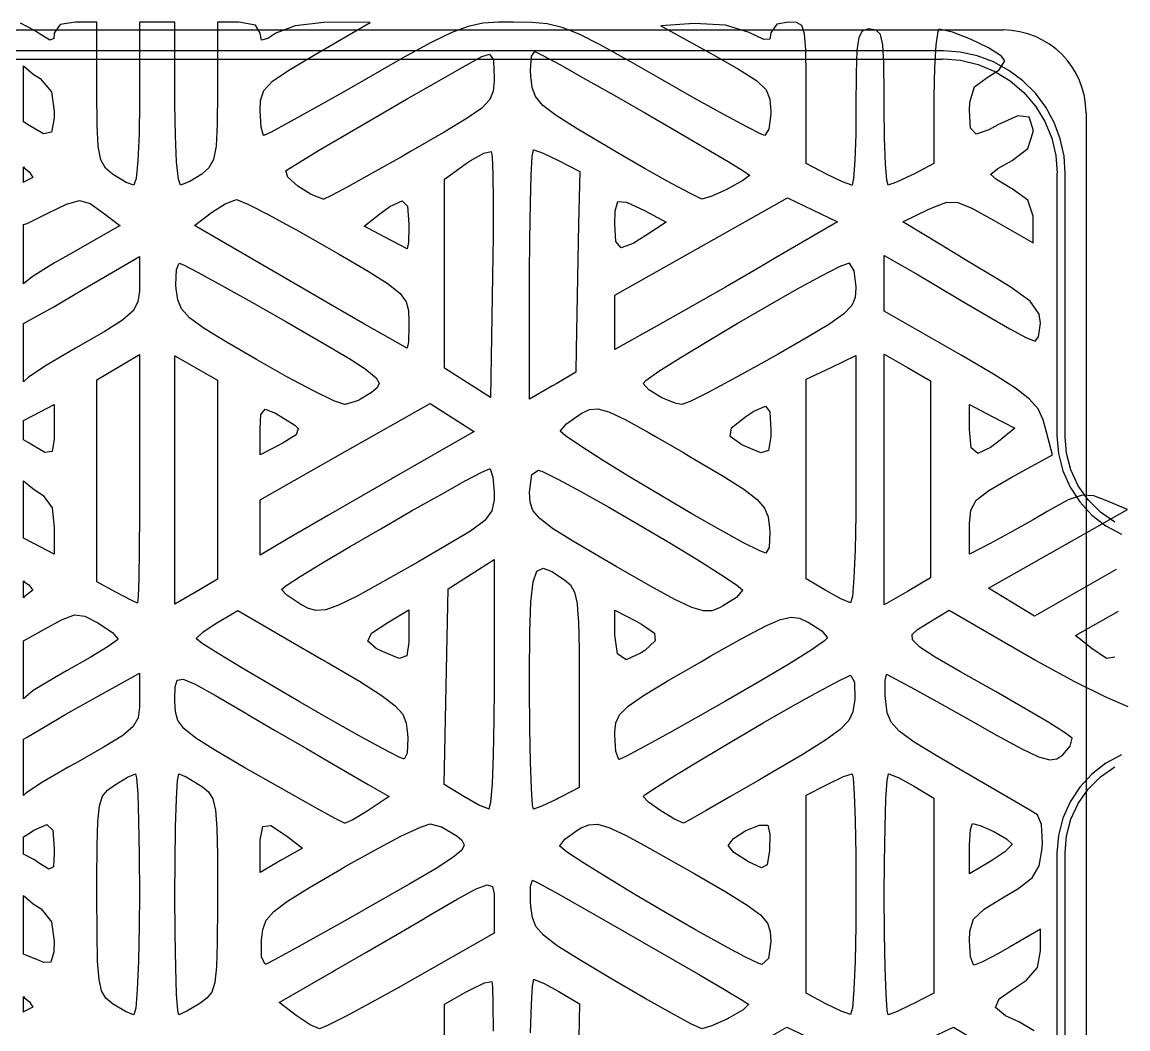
# Model space of a CAD drawing. Header units: millimetres. Extents: x 48 to 497, y 27 to 150.
# Drawn here: x 469.99 to 483.32, y 124.43 to 136.58 of the extents above; entities that cross this region are included whole.
import ezdxf

# ---------------------------------------------------------------- set-up
doc = ezdxf.new("R2010")
doc.units = ezdxf.units.MM
doc.layers.add('BLACK', color=20, linetype='Continuous')

msp = doc.modelspace()

# ---------------------------------------------------------------- linework, layer by layer
for p, q in [((358.425, 136.48), (481.812, 136.48)), ((482.812, 135.48), (482.812, 41.63))]:
    msp.add_line(p, q)
msp.add_arc((481.812, 135.48), 1, 0, 90)
at = {"layer": 'BLACK', "linetype": 'Continuous'}
for p, q in [((470.136, 136.475), (469.965, 136.563)), ((470.444, 136.546), (470.374, 136.442)), ((470.631, 136.575), (470.444, 136.546)), ((470.887, 136.575), (470.631, 136.575)), ((470.887, 135.725), (470.887, 136.575)), ((471.828, 136.575), (471.401, 136.575)), ((471.401, 136.575), (471.401, 135.592)), ((471.828, 135.592), (471.828, 136.575)), ((472.598, 136.575), (472.341, 136.575)), ((472.341, 136.575), (472.341, 135.725)), ((472.798, 136.539), (472.598, 136.575)), ((472.854, 136.442), (472.798, 136.539)), ((473.277, 136.532), (473.044, 136.442)), ((473.623, 136.572), (473.277, 136.532)), ((473.517, 136.186), (474.18, 136.572)), ((473.707, 136.574), (473.623, 136.572)), ((474.18, 136.572), (473.707, 136.574)), ((475.362, 136.524), (475.166, 136.451)), ((475.54, 136.561), (475.362, 136.524)), ((475.73, 136.574), (475.54, 136.561)), ((475.91, 136.575), (475.73, 136.574)), ((476.132, 136.572), (475.91, 136.575)), ((476.317, 136.555), (476.132, 136.572)), ((476.496, 136.512), (476.317, 136.555)), ((476.701, 136.43), (476.496, 136.512)), ((478.088, 136.558), (477.686, 136.532)), ((477.686, 136.532), (478.349, 136.163)), ((478.465, 136.538), (478.088, 136.558)), ((478.751, 136.449), (478.465, 136.538)), ((479.086, 136.55), (479.012, 136.445)), ((479.226, 136.575), (479.086, 136.55)), ((479.323, 136.57), (479.226, 136.575)), ((479.385, 136.533), (479.323, 136.57)), ((479.42, 136.434), (479.385, 136.533)), ((470.184, 136.442), (470.136, 136.475)), ((470.321, 136.357), (470.184, 136.442)), ((470.369, 136.377), (470.321, 136.357)), ((470.374, 136.442), (470.369, 136.377)), ((472.87, 136.357), (472.854, 136.442)), ((472.947, 136.377), (472.87, 136.357)), ((473.044, 136.442), (472.947, 136.377)), ((475.166, 136.451), (474.917, 136.33)), ((476.964, 136.296), (476.701, 136.43)), ((478.927, 136.367), (478.751, 136.449)), ((478.999, 136.371), (478.927, 136.367)), ((479.012, 136.445), (478.999, 136.371)), ((479.435, 136.241), (479.42, 136.434)), ((480.072, 136.389), (480.05, 136.231)), ((480.113, 136.465), (480.072, 136.389)), ((480.177, 136.488), (480.113, 136.465)), ((480.209, 136.49), (480.177, 136.488)), ((480.284, 136.479), (480.209, 136.49)), ((480.333, 136.427), (480.284, 136.479)), ((480.362, 136.303), (480.333, 136.427)), ((481.025, 136.462), (481.001, 136.301)), ((481.04, 136.49), (481.025, 136.462)), ((481.202, 136.455), (481.04, 136.49)), ((481.42, 136.371), (481.202, 136.455)), ((474.917, 136.33), (474.585, 136.147)), ((477.318, 136.099), (476.964, 136.296)), ((479.439, 135.923), (479.435, 136.241)), ((480.376, 136.08), (480.362, 136.303)), ((481.001, 136.301), (480.985, 136.028)), ((481.636, 136.264), (481.42, 136.371)), ((481.792, 136.163), (481.636, 136.264)), ((481.079, 136.228), (357.1, 136.23)), ((481.079, 136.228), (357.1, 136.23)), ((357.1, 136.13), (481.083, 136.128)), ((357.1, 136.13), (481.083, 136.128)), ((473.201, 135.997), (473.517, 136.186)), ((474.585, 136.147), (474.137, 135.891)), ((475.293, 136.029), (475.527, 136.159)), ((475.527, 136.159), (475.622, 136.19)), ((475.622, 136.19), (475.667, 136.121)), ((475.667, 136.121), (475.673, 135.993)), ((476.116, 135.993), (476.127, 136.166)), ((476.127, 136.166), (476.168, 136.221)), ((476.168, 136.221), (476.262, 136.174)), ((476.262, 136.174), (476.475, 136.058)), ((478.349, 136.163), (478.624, 136.007)), ((480.05, 136.231), (480.04, 135.961)), ((481.085, 136.23), (481.079, 136.228)), ((481.085, 136.23), (481.079, 136.228)), ((481.083, 136.128), (481.092, 136.131)), ((481.083, 136.128), (481.092, 136.131)), ((481.083, 136.128), (481.083, 136.128)), ((481.083, 136.128), (481.083, 136.128)), ((481.092, 136.227), (481.085, 136.23)), ((481.092, 136.227), (481.085, 136.23)), ((481.294, 136.213), (481.092, 136.227)), ((481.294, 136.213), (481.092, 136.227)), ((481.092, 136.131), (481.3, 136.115)), ((481.092, 136.131), (481.3, 136.115)), ((481.5, 136.168), (481.294, 136.213)), ((481.5, 136.168), (481.294, 136.213)), ((481.3, 136.115), (481.511, 136.064)), ((481.3, 136.115), (481.511, 136.064)), ((481.698, 136.094), (481.5, 136.168)), ((481.698, 136.094), (481.5, 136.168)), ((481.765, 135.999), (481.834, 136.107)), ((481.834, 136.107), (481.792, 136.163)), ((470.001, 135.371), (470.001, 136.047)), ((470.001, 136.047), (470.118, 135.947)), ((473.005, 135.862), (473.201, 135.997)), ((474.98, 135.852), (475.293, 136.029)), ((475.673, 135.993), (475.677, 135.915)), ((476.12, 135.923), (476.116, 135.993)), ((476.475, 136.058), (476.771, 135.891)), ((477.681, 135.891), (477.318, 136.099)), ((478.624, 136.007), (478.838, 135.87)), ((480.38, 135.726), (480.376, 136.08)), ((480.985, 136.028), (480.979, 135.679)), ((481.511, 136.064), (481.711, 135.981)), ((481.511, 136.064), (481.711, 135.981)), ((481.62, 135.906), (481.765, 135.999)), ((481.883, 135.993), (481.698, 136.094)), ((481.883, 135.993), (481.698, 136.094)), ((481.711, 135.981), (481.896, 135.868)), ((481.711, 135.981), (481.896, 135.868)), ((482.052, 135.867), (481.883, 135.993)), ((482.052, 135.867), (481.883, 135.993)), ((470.118, 135.947), (470.202, 135.893)), ((470.202, 135.893), (470.339, 135.735)), ((472.902, 135.75), (473.005, 135.862)), ((474.137, 135.891), (473.873, 135.74)), ((474.619, 135.645), (474.98, 135.852)), ((475.676, 135.861), (475.666, 135.742)), ((475.677, 135.915), (475.676, 135.861)), ((476.136, 135.787), (476.12, 135.923)), ((476.771, 135.891), (477.123, 135.692)), ((478.088, 135.659), (477.681, 135.891)), ((478.838, 135.87), (478.954, 135.76)), ((479.44, 135.722), (479.439, 135.923)), ((480.04, 135.961), (480.038, 135.549)), ((481.467, 135.795), (481.62, 135.906)), ((481.896, 135.868), (482.061, 135.727)), ((481.896, 135.868), (482.061, 135.727)), ((482.201, 135.717), (482.052, 135.867)), ((482.201, 135.717), (482.052, 135.867)), ((470.339, 135.735), (470.374, 135.501)), ((470.89, 135.332), (470.887, 135.725)), ((472.341, 135.725), (472.338, 135.343)), ((472.861, 135.631), (472.902, 135.75)), ((473.873, 135.74), (473.499, 135.528)), ((475.666, 135.742), (475.624, 135.642)), ((476.176, 135.676), (476.136, 135.787)), ((478.954, 135.76), (479.002, 135.646)), ((479.44, 134.869), (479.44, 135.722)), ((480.38, 135.549), (480.38, 135.726)), ((481.41, 135.611), (481.467, 135.795)), ((482.061, 135.727), (482.202, 135.562)), ((482.061, 135.727), (482.202, 135.562)), ((482.327, 135.548), (482.201, 135.717)), ((482.327, 135.548), (482.201, 135.717)), ((471.401, 135.592), (471.396, 135.226)), ((471.834, 135.204), (471.828, 135.592)), ((472.854, 135.503), (472.861, 135.631)), ((474.242, 135.426), (474.619, 135.645)), ((475.624, 135.642), (475.527, 135.539)), ((476.264, 135.571), (476.176, 135.676)), ((477.123, 135.692), (477.5, 135.475)), ((478.444, 135.461), (478.088, 135.659)), ((479.002, 135.646), (479.012, 135.5)), ((480.979, 135.679), (480.979, 134.869)), ((481.407, 135.508), (481.41, 135.611)), ((470.374, 135.501), (470.373, 135.416)), ((472.866, 135.306), (472.854, 135.503)), ((473.499, 135.528), (473.195, 135.359)), ((475.527, 135.539), (475.351, 135.415)), ((476.423, 135.448), (476.264, 135.571)), ((476.677, 135.287), (476.423, 135.448)), ((477.5, 135.475), (477.874, 135.259)), ((478.723, 135.311), (478.444, 135.461)), ((479.012, 135.466), (478.988, 135.282)), ((479.012, 135.5), (479.012, 135.466)), ((480.038, 135.549), (480.035, 135.222)), ((480.384, 135.171), (480.38, 135.549)), ((481.421, 135.295), (481.407, 135.508)), ((481.99, 135.444), (481.749, 135.335)), ((482.127, 135.427), (481.99, 135.444)), ((482.202, 135.562), (482.316, 135.377)), ((482.202, 135.562), (482.316, 135.377)), ((482.428, 135.363), (482.327, 135.548)), ((482.428, 135.363), (482.327, 135.548)), ((470.046, 135.343), (470.001, 135.371)), ((470.051, 135.34), (470.046, 135.343)), ((470.243, 135.227), (470.051, 135.34)), ((470.373, 135.416), (470.34, 135.248)), ((470.904, 135.073), (470.89, 135.332)), ((472.338, 135.343), (472.325, 135.08)), ((472.895, 135.209), (472.866, 135.306)), ((473.195, 135.359), (472.987, 135.247)), ((473.878, 135.213), (474.242, 135.426)), ((475.351, 135.415), (475.073, 135.247)), ((478.897, 135.223), (478.723, 135.311)), ((481.749, 135.335), (481.642, 135.276)), ((482.176, 135.281), (482.127, 135.427)), ((482.316, 135.377), (482.399, 135.176)), ((482.316, 135.377), (482.399, 135.176)), ((482.502, 135.166), (482.428, 135.363)), ((482.502, 135.166), (482.428, 135.363)), ((470.34, 135.248), (470.243, 135.227)), ((471.396, 135.226), (471.382, 134.905)), ((471.848, 134.889), (471.834, 135.204)), ((472.901, 135.207), (472.895, 135.209)), ((472.987, 135.247), (472.901, 135.207)), ((473.56, 135.025), (473.878, 135.213)), ((475.073, 135.247), (474.669, 135.014)), ((477.052, 135.065), (476.677, 135.287)), ((477.874, 135.259), (478.216, 135.059)), ((478.941, 135.207), (478.897, 135.223)), ((478.988, 135.282), (478.941, 135.207)), ((480.035, 135.222), (480.025, 134.904)), ((481.487, 135.223), (481.421, 135.295)), ((481.642, 135.276), (481.487, 135.223)), ((482.11, 135.051), (482.176, 135.252)), ((482.176, 135.252), (482.176, 135.281)), ((482.399, 135.176), (482.449, 134.965)), ((482.399, 135.176), (482.449, 134.965)), ((470.936, 134.913), (470.904, 135.073)), ((472.325, 135.08), (472.294, 134.917)), ((477.131, 135.019), (477.052, 135.065)), ((478.216, 135.059), (478.496, 134.893)), ((480.395, 134.865), (480.384, 135.171)), ((481.92, 134.907), (482.11, 135.051)), ((482.547, 134.959), (482.502, 135.166)), ((482.547, 134.959), (482.502, 135.166)), ((470.993, 134.813), (470.936, 134.913)), ((471.382, 134.905), (471.36, 134.688)), ((472.294, 134.917), (472.239, 134.816)), ((473.318, 134.879), (473.56, 135.025)), ((474.567, 134.956), (474.208, 134.752)), ((474.669, 135.014), (474.567, 134.956)), ((475.386, 134.9), (475.553, 134.996)), ((475.553, 134.996), (475.641, 135.014)), ((475.641, 135.014), (475.651, 134.952)), ((475.651, 134.952), (475.659, 134.743)), ((476.123, 134.73), (476.136, 134.955)), ((476.136, 134.955), (476.151, 135.036)), ((476.151, 135.036), (476.155, 135.035)), ((476.155, 135.035), (476.267, 134.994)), ((476.267, 134.994), (476.453, 134.904)), ((477.499, 134.806), (477.131, 135.019)), ((481.747, 134.808), (481.92, 134.907)), ((482.449, 134.965), (482.466, 134.758)), ((482.449, 134.965), (482.466, 134.758)), ((482.562, 134.749), (482.547, 134.959)), ((482.562, 134.749), (482.547, 134.959)), ((470.001, 134.639), (470.001, 134.831)), ((470.001, 134.831), (470.011, 134.816)), ((470.011, 134.816), (470.076, 134.766)), ((471.077, 134.741), (470.993, 134.813)), ((471.87, 134.679), (471.848, 134.889)), ((472.197, 134.78), (472.151, 134.741)), ((472.239, 134.816), (472.197, 134.78)), ((473.166, 134.78), (473.182, 134.793)), ((473.189, 134.706), (473.166, 134.78)), ((473.182, 134.793), (473.318, 134.879)), ((475.078, 134.682), (475.339, 134.868)), ((475.339, 134.868), (475.386, 134.9)), ((476.453, 134.904), (476.708, 134.772)), ((476.708, 134.772), (476.695, 134.138)), ((477.816, 134.629), (477.499, 134.806)), ((478.496, 134.893), (478.686, 134.778)), ((478.686, 134.778), (478.755, 134.73)), ((479.692, 134.739), (479.44, 134.869)), ((480.025, 134.904), (480.01, 134.688)), ((480.411, 134.667), (480.395, 134.865)), ((480.979, 134.869), (480.727, 134.739)), ((481.664, 134.741), (481.747, 134.808)), ((470.011, 134.648), (470.001, 134.639)), ((470.114, 134.701), (470.011, 134.648)), ((470.076, 134.766), (470.114, 134.701)), ((471.241, 134.642), (471.077, 134.741)), ((471.334, 134.608), (471.241, 134.642)), ((471.36, 134.688), (471.334, 134.608)), ((471.895, 134.608), (471.87, 134.679)), ((472.008, 134.653), (471.895, 134.608)), ((472.151, 134.741), (472.008, 134.653)), ((473.309, 134.597), (473.189, 134.706)), ((474.208, 134.752), (473.912, 134.589)), ((475.078, 132.401), (475.078, 134.682)), ((475.659, 134.743), (475.663, 134.414)), ((476.113, 134.389), (476.123, 134.73)), ((478.674, 134.665), (478.503, 134.568)), ((478.755, 134.727), (478.674, 134.665)), ((478.755, 134.73), (478.755, 134.727)), ((479.877, 134.649), (479.692, 134.739)), ((479.988, 134.608), (479.877, 134.649)), ((480.01, 134.688), (479.991, 134.608)), ((480.427, 134.608), (480.411, 134.667)), ((480.528, 134.644), (480.427, 134.608)), ((480.71, 134.73), (480.528, 134.644)), ((480.727, 134.739), (480.71, 134.73)), ((481.663, 134.736), (481.664, 134.741)), ((481.731, 134.676), (481.663, 134.736)), ((481.896, 134.578), (481.731, 134.676)), ((482.466, 134.758), (482.462, 134.749)), ((482.466, 134.758), (482.462, 134.749)), ((482.462, 134.749), (482.462, 134.749)), ((482.462, 134.749), (482.462, 134.749)), ((482.462, 134.749), (482.462, 131.583)), ((482.462, 134.749), (482.462, 134.749)), ((482.462, 134.749), (482.462, 134.749)), ((482.462, 134.749), (482.462, 131.583)), ((482.562, 131.583), (482.562, 134.749)), ((482.562, 134.749), (482.562, 134.749)), ((482.562, 131.583), (482.562, 134.749)), ((482.562, 134.749), (482.562, 134.749)), ((473.469, 134.495), (473.309, 134.597)), ((473.912, 134.589), (473.707, 134.479)), ((478.05, 134.502), (477.816, 134.629)), ((478.489, 134.56), (478.299, 134.474)), ((478.503, 134.568), (478.489, 134.56)), ((479.991, 134.608), (479.988, 134.608)), ((481.92, 134.565), (481.896, 134.578)), ((482.109, 134.426), (481.92, 134.565)), ((470.289, 134.266), (470.522, 134.38)), ((470.522, 134.38), (470.679, 134.423)), ((470.679, 134.423), (470.805, 134.388)), ((470.805, 134.388), (470.963, 134.276)), ((472.268, 134.278), (472.434, 134.385)), ((472.434, 134.385), (472.57, 134.435)), ((472.57, 134.435), (472.582, 134.433)), ((472.582, 134.433), (472.717, 134.376)), ((472.717, 134.376), (472.962, 134.251)), ((473.615, 134.441), (473.469, 134.495)), ((473.622, 134.44), (473.615, 134.441)), ((473.707, 134.479), (473.622, 134.44)), ((474.42, 134.351), (474.567, 134.421)), ((474.567, 134.421), (474.634, 134.354)), ((475.663, 134.414), (475.663, 133.994)), ((476.106, 133.959), (476.113, 134.389)), ((477.131, 133.283), (479.212, 134.455)), ((477.134, 134.3), (477.167, 134.411)), ((477.167, 134.411), (477.272, 134.405)), ((477.272, 134.405), (477.488, 134.301)), ((478.173, 134.443), (478.05, 134.502)), ((478.182, 134.441), (478.173, 134.443)), ((478.299, 134.474), (478.182, 134.441)), ((479.212, 134.455), (479.814, 134.168)), ((480.984, 134.348), (481.134, 134.404)), ((481.134, 134.404), (481.265, 134.401)), ((481.265, 134.401), (481.435, 134.332)), ((482.174, 134.235), (482.109, 134.426)), ((470.046, 134.147), (470.289, 134.266)), ((470.963, 134.276), (471.163, 134.123)), ((472.066, 134.123), (472.268, 134.278)), ((472.962, 134.251), (473.211, 134.115)), ((474.109, 134.115), (474.315, 134.274)), ((474.315, 134.274), (474.42, 134.351)), ((474.634, 134.354), (474.65, 134.138)), ((477.131, 134.138), (477.134, 134.3)), ((477.488, 134.301), (477.752, 134.164)), ((480.602, 134.167), (480.91, 134.313)), ((480.91, 134.313), (480.984, 134.348)), ((481.435, 134.332), (481.697, 134.186)), ((470.001, 134.134), (470.046, 134.147)), ((470.001, 133.417), (470.001, 134.134)), ((471.167, 134.12), (470.514, 133.748)), ((471.163, 134.123), (471.167, 134.12)), ((473.337, 133.383), (472.066, 134.123)), ((473.211, 134.115), (473.287, 134.074)), ((474.358, 133.98), (474.109, 134.115)), ((474.65, 134.138), (474.65, 134.098)), ((476.695, 134.138), (476.666, 132.626)), ((477.144, 133.927), (477.131, 134.138)), ((477.752, 134.164), (477.505, 134.002)), ((479.814, 134.168), (479.05, 133.719)), ((481.068, 133.884), (480.602, 134.167)), ((481.697, 134.186), (482.176, 133.911)), ((482.176, 134.172), (482.174, 134.235)), ((482.176, 133.911), (482.176, 134.172)), ((473.287, 134.074), (473.66, 133.861)), ((474.534, 133.888), (474.358, 133.98)), ((474.65, 134.098), (474.643, 133.915)), ((475.663, 133.994), (475.657, 133.512)), ((477.505, 134.002), (477.351, 133.906)), ((473.66, 133.861), (473.799, 133.78)), ((474.627, 133.842), (474.534, 133.888)), ((474.629, 133.842), (474.627, 133.842)), ((474.643, 133.915), (474.629, 133.842)), ((476.104, 133.531), (476.106, 133.959)), ((477.207, 133.854), (477.144, 133.927)), ((477.351, 133.906), (477.207, 133.854)), ((481.391, 133.689), (481.068, 133.884)), ((470.514, 133.748), (470.378, 133.67)), ((470.679, 133.324), (471.401, 133.75)), ((471.401, 133.75), (471.401, 133.416)), ((473.799, 133.78), (474.157, 133.57)), ((479.05, 133.719), (478.888, 133.625)), ((480.38, 133.089), (480.38, 133.76)), ((480.38, 133.76), (480.787, 133.525)), ((470.378, 133.67), (470.109, 133.504)), ((471.841, 133.407), (471.846, 133.592)), ((471.846, 133.592), (471.879, 133.667)), ((471.879, 133.667), (471.93, 133.647)), ((471.93, 133.647), (472.109, 133.554)), ((478.888, 133.625), (478.465, 133.38)), ((479.625, 133.516), (479.842, 133.626)), ((479.842, 133.626), (479.948, 133.667)), ((479.948, 133.667), (479.956, 133.666)), ((479.956, 133.666), (480.014, 133.575)), ((480.014, 133.575), (480.038, 133.384)), ((481.72, 133.49), (481.391, 133.689)), ((470.109, 133.504), (470.001, 133.417)), ((472.109, 133.554), (472.393, 133.399)), ((474.157, 133.57), (474.397, 133.417)), ((475.657, 133.512), (475.634, 132.049)), ((476.104, 132.027), (476.104, 133.531)), ((479.326, 133.352), (479.625, 133.516)), ((480.787, 133.525), (480.976, 133.414)), ((481.898, 133.382), (481.72, 133.49)), ((470.367, 133.142), (470.679, 133.324)), ((471.4, 133.33), (471.383, 133.2)), ((471.401, 133.416), (471.4, 133.407)), ((471.4, 133.407), (471.4, 133.33)), ((471.844, 133.357), (471.841, 133.407)), ((471.863, 133.225), (471.844, 133.357)), ((472.393, 133.399), (472.754, 133.197)), ((473.753, 133.142), (473.337, 133.383)), ((474.397, 133.417), (474.543, 133.301)), ((478.465, 133.38), (478.048, 133.141)), ((478.976, 133.154), (479.326, 133.352)), ((480.038, 133.369), (480.029, 133.254)), ((480.038, 133.384), (480.038, 133.369)), ((480.976, 133.414), (481.328, 133.207)), ((482.138, 133.21), (481.898, 133.382)), ((471.383, 133.2), (471.325, 133.093)), ((471.908, 133.116), (471.863, 133.225)), ((472.754, 133.197), (473.166, 132.962)), ((474.543, 133.301), (474.618, 133.201)), ((474.618, 133.201), (474.646, 133.096)), ((477.131, 132.954), (477.131, 133.283)), ((480.029, 133.254), (479.987, 133.156)), ((481.328, 133.207), (481.663, 133.008)), ((482.246, 133.051), (482.138, 133.21)), ((470.113, 132.999), (470.367, 133.142)), ((471.325, 133.093), (471.198, 132.982)), ((472.006, 133.009), (471.908, 133.116)), ((474.115, 132.933), (473.753, 133.142)), ((474.646, 133.096), (474.65, 132.963)), ((478.048, 133.141), (477.708, 132.949)), ((478.605, 132.938), (478.976, 133.154)), ((479.89, 133.054), (479.713, 132.929)), ((479.987, 133.156), (479.89, 133.054)), ((481.306, 132.557), (480.38, 133.089)), ((482.262, 132.944), (482.246, 133.051)), ((470.001, 132.941), (470.113, 132.999)), ((470.001, 132.238), (470.001, 132.941)), ((471.198, 132.982), (470.975, 132.84)), ((472.181, 132.88), (472.006, 133.009)), ((473.166, 132.962), (473.615, 132.703)), ((474.398, 132.771), (474.115, 132.933)), ((474.65, 132.963), (474.65, 132.904)), ((477.131, 132.626), (477.131, 132.954)), ((477.708, 132.949), (477.131, 132.626)), ((478.243, 132.723), (478.605, 132.938)), ((479.713, 132.929), (479.434, 132.761)), ((481.663, 133.008), (481.895, 132.874)), ((482.24, 132.781), (482.262, 132.944)), ((470.975, 132.84), (470.631, 132.641)), ((472.458, 132.71), (472.181, 132.88)), ((474.65, 132.904), (474.643, 132.717)), ((481.895, 132.874), (482.096, 132.768)), ((482.198, 132.727), (482.24, 132.781)), ((470.631, 132.641), (470.29, 132.442)), ((472.812, 132.504), (472.458, 132.71)), ((473.615, 132.703), (473.936, 132.513)), ((474.577, 132.67), (474.398, 132.771)), ((474.629, 132.643), (474.577, 132.67)), ((474.643, 132.717), (474.629, 132.643)), ((477.919, 132.525), (478.243, 132.723)), ((479.434, 132.761), (479.102, 132.571)), ((482.096, 132.768), (482.198, 132.727)), ((471.144, 132.414), (471.401, 132.565)), ((471.401, 132.565), (471.401, 131.064)), ((471.828, 129.553), (471.828, 132.548)), ((471.828, 132.548), (472.34, 132.256)), ((473.936, 132.513), (474.108, 132.401)), ((476.666, 132.626), (476.66, 132.351)), ((477.664, 132.363), (477.919, 132.525)), ((479.028, 132.529), (478.929, 132.473)), ((479.102, 132.571), (479.028, 132.529)), ((479.739, 132.41), (480.038, 132.553)), ((480.038, 132.553), (480.038, 131.058)), ((480.38, 129.547), (480.38, 132.571)), ((480.38, 132.571), (480.658, 132.409)), ((481.695, 132.329), (481.306, 132.557)), ((470.29, 132.442), (470.062, 132.293)), ((470.887, 132.262), (471.144, 132.414)), ((473.179, 132.297), (472.812, 132.504)), ((474.108, 132.401), (474.143, 132.378)), ((474.143, 132.378), (474.256, 132.286)), ((475.356, 132.225), (475.078, 132.401)), ((478.929, 132.473), (478.563, 132.271)), ((479.44, 132.267), (479.739, 132.41)), ((480.658, 132.409), (480.936, 132.247)), ((470.062, 132.293), (470.001, 132.238)), ((470.887, 129.824), (470.887, 132.262)), ((472.34, 132.256), (472.341, 131.354)), ((473.5, 132.127), (473.179, 132.297)), ((474.256, 132.286), (474.291, 132.219)), ((476.66, 132.351), (476.432, 132.218)), ((477.473, 132.218), (477.507, 132.253)), ((477.507, 132.253), (477.664, 132.363)), ((478.556, 132.267), (478.256, 132.109)), ((478.563, 132.271), (478.556, 132.267)), ((479.44, 131.064), (479.44, 132.267)), ((480.936, 132.247), (480.936, 129.871)), ((481.962, 132.161), (481.695, 132.329)), ((473.743, 132.009), (473.5, 132.127)), ((474.2, 132.108), (474.067, 132.027)), ((474.267, 132.165), (474.2, 132.108)), ((474.291, 132.219), (474.267, 132.165)), ((475.634, 132.049), (475.356, 132.225)), ((476.382, 132.189), (476.104, 132.027)), ((476.432, 132.218), (476.382, 132.189)), ((477.541, 132.139), (477.473, 132.218)), ((477.699, 132.045), (477.541, 132.139)), ((478.256, 132.109), (478.038, 132.001)), ((482.132, 132.028), (481.962, 132.161)), ((473.875, 131.961), (473.743, 132.009)), ((473.88, 131.394), (474.906, 131.974)), ((474.04, 132.01), (473.881, 131.961)), ((474.067, 132.027), (474.04, 132.01)), ((474.906, 131.974), (475.429, 131.643)), ((477.871, 131.976), (477.699, 132.045)), ((477.938, 131.963), (477.871, 131.976)), ((478.038, 132.001), (477.938, 131.963)), ((482.234, 131.909), (482.132, 132.028)), ((470.118, 131.829), (470.374, 131.961)), ((470.374, 131.961), (470.374, 131.66)), ((472.854, 131.671), (472.864, 131.844)), ((472.864, 131.844), (472.916, 131.905)), ((472.916, 131.905), (473.041, 131.86)), ((473.041, 131.86), (473.273, 131.712)), ((473.881, 131.961), (473.875, 131.961)), ((476.55, 131.73), (476.713, 131.847)), ((476.713, 131.847), (476.735, 131.86)), ((476.735, 131.86), (476.826, 131.903)), ((476.826, 131.903), (476.925, 131.911)), ((476.925, 131.911), (477.059, 131.874)), ((477.059, 131.874), (477.256, 131.781)), ((478.71, 131.819), (478.806, 131.881)), ((478.806, 131.881), (478.946, 131.942)), ((478.946, 131.942), (479.002, 131.875)), ((479.002, 131.875), (479.012, 131.658)), ((481.407, 131.66), (481.407, 131.961)), ((481.407, 131.961), (481.68, 131.82)), ((482.294, 131.779), (482.234, 131.909)), ((470.001, 131.768), (470.118, 131.829)), ((470.001, 131.538), (470.001, 131.768)), ((473.273, 131.712), (473.316, 131.672)), ((476.473, 131.643), (476.55, 131.73)), ((477.256, 131.781), (477.544, 131.622)), ((478.538, 131.681), (478.71, 131.819)), ((481.68, 131.82), (481.954, 131.678)), ((482.32, 131.691), (482.294, 131.779)), ((470.374, 131.66), (470.373, 131.545)), ((472.854, 131.658), (472.854, 131.671)), ((472.854, 131.354), (472.854, 131.658)), ((473.291, 131.597), (473.123, 131.493)), ((473.316, 131.672), (473.291, 131.597)), ((475.436, 131.638), (474.466, 131.081)), ((475.429, 131.643), (475.436, 131.638)), ((476.536, 131.584), (476.473, 131.643)), ((476.72, 131.459), (476.536, 131.584)), ((477.544, 131.622), (477.621, 131.577)), ((477.621, 131.577), (477.951, 131.386)), ((478.523, 131.577), (478.538, 131.681)), ((478.664, 131.476), (478.523, 131.577)), ((479.011, 131.575), (478.985, 131.41)), ((479.012, 131.658), (479.011, 131.575)), ((481.428, 131.439), (481.407, 131.66)), ((481.954, 131.678), (481.756, 131.518)), ((482.409, 131.357), (482.32, 131.691)), ((482.462, 131.583), (482.462, 131.583)), ((482.462, 131.583), (482.48, 131.37)), ((482.462, 131.583), (482.462, 131.583)), ((482.462, 131.583), (482.48, 131.37)), ((482.559, 131.574), (482.562, 131.583)), ((482.559, 131.574), (482.562, 131.583)), ((482.576, 131.375), (482.559, 131.574)), ((482.576, 131.375), (482.559, 131.574)), ((482.562, 131.583), (482.562, 131.583)), ((482.562, 131.583), (482.562, 131.583)), ((482.562, 131.583), (482.562, 131.583)), ((482.562, 131.583), (482.562, 131.583)), ((470.06, 131.504), (470.001, 131.538)), ((470.072, 131.496), (470.06, 131.504)), ((470.26, 131.385), (470.072, 131.496)), ((470.373, 131.545), (470.348, 131.394)), ((473.123, 131.493), (472.854, 131.354)), ((476.993, 131.285), (476.72, 131.459)), ((478.691, 131.463), (478.664, 131.476)), ((478.892, 131.381), (478.691, 131.463)), ((481.506, 131.371), (481.428, 131.439)), ((481.662, 131.446), (481.506, 131.371)), ((481.756, 131.518), (481.662, 131.446)), ((470.348, 131.394), (470.26, 131.385)), ((472.341, 131.354), (472.341, 131.056)), ((472.854, 130.813), (473.88, 131.394)), ((477.951, 131.386), (478.049, 131.329)), ((478.049, 131.329), (478.427, 131.106)), ((478.985, 131.41), (478.892, 131.381)), ((481.908, 131.081), (482.409, 131.357)), ((482.48, 131.37), (482.533, 131.163)), ((482.48, 131.37), (482.533, 131.163)), ((482.63, 131.173), (482.576, 131.375)), ((482.63, 131.173), (482.576, 131.375)), ((475.527, 131.147), (475.62, 131.187)), ((475.62, 131.187), (475.627, 131.185)), ((475.627, 131.185), (475.662, 131.088)), ((476.132, 131.118), (476.211, 131.172)), ((476.211, 131.172), (476.26, 131.154)), ((477.328, 131.08), (476.993, 131.285)), ((482.719, 130.983), (482.63, 131.173)), ((482.719, 130.983), (482.63, 131.173)), ((470.001, 130.35), (470.001, 131.041)), ((470.001, 131.041), (470.117, 130.948)), ((471.401, 131.064), (471.4, 130.639)), ((472.341, 131.056), (472.341, 130.144)), ((474.448, 131.071), (474.051, 130.842)), ((474.466, 131.081), (474.448, 131.071)), ((475.32, 131.037), (475.527, 131.147)), ((475.662, 131.088), (475.676, 130.905)), ((476.104, 130.907), (476.132, 131.118)), ((476.26, 131.154), (476.446, 131.062)), ((476.446, 131.062), (476.722, 130.913)), ((477.693, 130.861), (477.328, 131.08)), ((478.427, 131.106), (478.685, 130.943)), ((479.44, 129.862), (479.44, 131.064)), ((480.038, 131.058), (480.036, 130.638)), ((481.64, 130.927), (481.908, 131.081)), ((482.533, 131.163), (482.619, 130.967)), ((482.533, 131.163), (482.619, 130.967)), ((470.117, 130.948), (470.241, 130.866)), ((475.028, 130.875), (475.32, 131.037)), ((476.104, 130.905), (476.104, 130.907)), ((476.722, 130.913), (477.059, 130.723)), ((478.685, 130.943), (478.847, 130.819)), ((481.489, 130.81), (481.64, 130.927)), ((482.619, 130.967), (482.736, 130.788)), ((482.619, 130.967), (482.736, 130.788)), ((482.839, 130.812), (482.719, 130.983)), ((482.839, 130.812), (482.719, 130.983)), ((470.241, 130.866), (470.347, 130.717)), ((472.854, 130.144), (472.854, 130.813)), ((474.051, 130.842), (473.679, 130.627)), ((474.682, 130.679), (475.028, 130.875)), ((475.675, 130.815), (475.648, 130.68)), ((475.677, 130.892), (475.675, 130.815)), ((475.676, 130.905), (475.677, 130.892)), ((476.11, 130.785), (476.104, 130.905)), ((476.143, 130.685), (476.11, 130.785)), ((478.061, 130.645), (477.693, 130.861)), ((478.847, 130.819), (478.937, 130.714)), ((481.423, 130.689), (481.489, 130.81)), ((482.596, 130.813), (482.345, 130.673)), ((482.764, 130.871), (482.596, 130.813)), ((482.736, 130.788), (482.881, 130.63)), ((482.736, 130.788), (482.881, 130.63)), ((482.908, 130.86), (482.764, 130.871)), ((482.987, 130.664), (482.839, 130.812)), ((482.987, 130.664), (482.839, 130.812)), ((483.041, 130.811), (482.908, 130.86)), ((483.31, 130.697), (483.041, 130.811)), ((470.347, 130.717), (470.374, 130.479)), ((474.31, 130.465), (474.682, 130.679)), ((475.648, 130.68), (475.564, 130.565)), ((476.226, 130.586), (476.143, 130.685)), ((477.059, 130.723), (477.426, 130.51)), ((478.401, 130.451), (478.061, 130.645)), ((478.937, 130.714), (478.979, 130.606)), ((481.407, 130.524), (481.423, 130.689)), ((481.637, 129.747), (483.31, 130.697)), ((482.345, 130.673), (482.173, 130.572)), ((483.158, 130.544), (482.987, 130.664)), ((483.158, 130.544), (482.987, 130.664)), ((471.4, 130.639), (471.397, 130.209)), ((473.679, 130.627), (473.373, 130.45)), ((475.564, 130.565), (475.391, 130.436)), ((476.381, 130.467), (476.226, 130.586)), ((477.426, 130.51), (477.794, 130.293)), ((478.979, 130.606), (478.996, 130.477)), ((480.036, 130.638), (480.027, 130.209)), ((481.407, 130.481), (481.407, 130.524)), ((482.173, 130.572), (481.885, 130.409)), ((482.881, 130.63), (483.049, 130.499)), ((482.881, 130.63), (483.049, 130.499)), ((470.374, 130.479), (470.374, 130.157)), ((473.373, 130.45), (473.175, 130.334)), ((473.942, 130.25), (474.31, 130.465)), ((475.391, 130.436), (475.099, 130.261)), ((476.633, 130.309), (476.381, 130.467)), ((478.684, 130.296), (478.401, 130.451)), ((478.999, 130.421), (478.991, 130.238)), ((478.996, 130.477), (478.999, 130.421)), ((481.407, 130.157), (481.407, 130.481)), ((481.885, 130.409), (481.663, 130.289)), ((483.049, 130.499), (483.238, 130.397)), ((483.049, 130.499), (483.238, 130.397)), ((470.118, 130.289), (470.001, 130.35)), ((470.374, 130.157), (470.118, 130.289)), ((473.175, 130.334), (472.854, 130.144)), ((473.609, 130.052), (473.942, 130.25)), ((475.099, 130.261), (474.758, 130.063)), ((477.002, 130.092), (476.633, 130.309)), ((477.794, 130.293), (478.132, 130.088)), ((478.881, 130.196), (478.684, 130.296)), ((481.663, 130.289), (481.407, 130.157)), ((471.397, 130.209), (471.392, 129.869)), ((472.341, 130.144), (472.341, 129.856)), ((478.953, 130.169), (478.881, 130.196)), ((478.991, 130.238), (478.953, 130.169)), ((480.027, 130.209), (480.013, 129.871)), ((473.34, 129.888), (473.609, 130.052)), ((474.758, 130.063), (474.336, 129.822)), ((475.399, 129.916), (475.677, 130.092)), ((475.677, 130.092), (475.677, 128.587)), ((476.193, 129.951), (476.266, 129.987)), ((476.266, 129.987), (476.371, 129.949)), ((477.148, 130.008), (477.002, 130.092)), ((477.562, 129.77), (477.148, 130.008)), ((478.132, 130.088), (478.411, 129.914)), ((471.392, 129.869), (471.386, 129.646)), ((472.341, 129.856), (472.134, 129.733)), ((473.165, 129.776), (473.34, 129.888)), ((475.121, 129.741), (475.399, 129.916)), ((476.146, 129.822), (476.193, 129.951)), ((476.371, 129.949), (476.513, 129.857)), ((476.513, 129.857), (476.524, 129.849)), ((476.524, 129.849), (476.596, 129.786)), ((478.411, 129.914), (478.6, 129.787)), ((479.675, 129.72), (479.44, 129.862)), ((480.013, 129.871), (479.995, 129.648)), ((480.936, 129.871), (480.658, 129.709)), ((483.174, 129.972), (482.189, 129.411)), ((470.001, 129.632), (470.001, 129.836)), ((470.001, 129.836), (470.01, 129.824)), ((470.01, 129.824), (470.011, 129.823)), ((470.011, 129.823), (470.069, 129.787)), ((470.115, 129.722), (470.011, 129.644)), ((470.069, 129.787), (470.115, 129.722)), ((471.123, 129.697), (470.887, 129.824)), ((472.134, 129.733), (472.085, 129.704)), ((473.112, 129.733), (473.165, 129.776)), ((473.177, 129.665), (473.112, 129.733)), ((474.336, 129.822), (474.025, 129.651)), ((475.097, 128.561), (475.121, 129.741)), ((476.119, 129.583), (476.146, 129.822)), ((476.596, 129.786), (476.646, 129.7)), ((477.856, 129.609), (477.562, 129.77)), ((478.67, 129.724), (478.597, 129.636)), ((478.6, 129.787), (478.67, 129.726)), ((478.67, 129.726), (478.67, 129.724)), ((479.857, 129.619), (479.675, 129.72)), ((480.658, 129.709), (480.38, 129.547)), ((482.189, 129.411), (481.637, 129.747)), ((470.011, 129.644), (470.001, 129.632)), ((471.292, 129.607), (471.123, 129.697)), ((471.378, 129.566), (471.292, 129.607)), ((471.386, 129.646), (471.379, 129.566)), ((472.085, 129.704), (471.828, 129.553)), ((473.336, 129.558), (473.177, 129.665)), ((474.025, 129.651), (473.802, 129.543)), ((476.107, 129.215), (476.119, 129.583)), ((476.646, 129.7), (476.677, 129.562)), ((478.059, 129.513), (477.856, 129.609)), ((478.597, 129.636), (478.431, 129.529)), ((479.972, 129.57), (479.857, 129.619)), ((479.995, 129.648), (479.974, 129.57)), ((471.379, 129.566), (471.378, 129.566)), ((472.335, 129.331), (472.586, 129.479)), ((472.586, 129.479), (473.222, 129.109)), ((473.346, 129.552), (473.336, 129.558)), ((473.44, 129.502), (473.346, 129.552)), ((473.532, 129.478), (473.44, 129.502)), ((473.646, 129.488), (473.532, 129.478)), ((473.802, 129.543), (473.646, 129.488)), ((474.394, 129.335), (474.65, 129.486)), ((474.65, 129.486), (474.65, 129.182)), ((476.677, 129.562), (476.683, 129.481)), ((476.683, 129.481), (476.694, 129.341)), ((477.131, 129.18), (477.131, 129.481)), ((477.131, 129.481), (477.387, 129.349)), ((478.199, 129.473), (478.059, 129.513)), ((478.305, 129.476), (478.199, 129.473)), ((478.403, 129.514), (478.305, 129.476)), ((478.431, 129.529), (478.403, 129.514)), ((479.974, 129.57), (479.972, 129.57)), ((480.896, 129.32), (481.161, 129.481)), ((481.161, 129.481), (481.687, 129.177)), ((482.686, 129.177), (483.203, 129.469)), ((470.255, 129.255), (470.46, 129.365)), ((470.46, 129.365), (470.619, 129.424)), ((470.619, 129.424), (470.744, 129.409)), ((470.744, 129.409), (470.897, 129.329)), ((470.897, 129.329), (470.918, 129.317)), ((470.918, 129.317), (471.078, 129.207)), ((472.167, 129.22), (472.335, 129.331)), ((474.199, 129.203), (474.394, 129.335)), ((476.694, 129.341), (476.701, 129.008)), ((477.387, 129.349), (477.455, 129.312)), ((477.455, 129.312), (477.609, 129.206)), ((478.942, 129.289), (479.127, 129.37)), ((479.127, 129.37), (479.256, 129.398)), ((479.256, 129.398), (479.357, 129.384)), ((479.357, 129.384), (479.458, 129.339)), ((479.458, 129.339), (479.464, 129.336)), ((479.464, 129.336), (479.628, 129.231)), ((480.781, 129.249), (480.896, 129.32)), ((470.001, 129.113), (470.255, 129.255)), ((471.078, 129.207), (471.142, 129.138)), ((472.088, 129.143), (472.167, 129.22)), ((474.154, 129.109), (474.199, 129.203)), ((474.65, 129.182), (474.649, 129.098)), ((476.104, 128.699), (476.107, 129.215)), ((477.164, 128.955), (477.131, 129.18)), ((477.609, 129.206), (477.618, 129.114)), ((478.672, 129.146), (478.942, 129.289)), ((479.628, 129.231), (479.696, 129.15)), ((480.717, 129.188), (480.781, 129.249)), ((480.72, 129.123), (480.717, 129.188)), ((481.687, 129.177), (482.204, 128.88)), ((482.868, 129.028), (482.686, 129.177)), ((470.001, 128.411), (470.001, 129.113)), ((471.022, 129.045), (470.806, 128.912)), ((471.134, 129.126), (471.022, 129.045)), ((471.142, 129.138), (471.134, 129.126)), ((472.087, 129.138), (472.088, 129.143)), ((472.158, 129.082), (472.087, 129.138)), ((472.348, 128.961), (472.158, 129.082)), ((473.222, 129.109), (473.597, 128.891)), ((474.254, 129.021), (474.154, 129.109)), ((474.649, 129.098), (474.623, 128.931)), ((477.618, 129.114), (477.494, 128.997)), ((478.29, 128.93), (478.672, 129.146)), ((479.659, 129.113), (479.497, 129.001)), ((479.696, 129.15), (479.659, 129.113)), ((480.807, 129.037), (480.72, 129.123)), ((470.806, 128.912), (470.522, 128.749)), ((472.628, 128.791), (472.348, 128.961)), ((474.33, 128.983), (474.254, 129.021)), ((474.53, 128.901), (474.33, 128.983)), ((474.623, 128.931), (474.53, 128.901)), ((476.701, 129.008), (476.703, 128.533)), ((477.268, 128.885), (477.164, 128.955)), ((477.451, 128.966), (477.268, 128.885)), ((477.494, 128.997), (477.451, 128.966)), ((478.175, 128.864), (478.29, 128.93)), ((479.497, 129.001), (479.228, 128.831)), ((480.995, 128.914), (480.807, 129.037)), ((481.298, 128.738), (480.995, 128.914)), ((483.058, 128.901), (482.868, 129.028)), ((483.161, 128.917), (483.058, 128.901)), ((472.968, 128.589), (472.628, 128.791)), ((473.597, 128.891), (473.667, 128.85)), ((473.667, 128.85), (474.052, 128.624)), ((477.762, 128.626), (478.175, 128.864)), ((479.228, 128.831), (478.876, 128.62)), ((482.204, 128.88), (482.26, 128.848)), ((482.26, 128.848), (482.675, 128.621)), ((470.375, 128.666), (470.121, 128.512)), ((470.522, 128.749), (470.375, 128.666)), ((470.823, 128.401), (471.401, 128.722)), ((471.401, 128.722), (471.401, 128.393)), ((471.855, 128.636), (471.928, 128.648)), ((471.928, 128.648), (472.073, 128.589)), ((476.104, 128.536), (476.104, 128.699)), ((479.83, 128.631), (479.964, 128.695)), ((479.964, 128.695), (479.977, 128.696)), ((479.977, 128.696), (480.021, 128.613)), ((480.39, 128.632), (480.408, 128.707)), ((480.408, 128.707), (480.413, 128.706)), ((480.413, 128.706), (480.521, 128.652)), ((480.521, 128.652), (480.743, 128.531)), ((481.728, 128.497), (481.298, 128.738)), ((470.121, 128.512), (470.001, 128.411)), ((471.829, 128.416), (471.831, 128.557)), ((471.831, 128.557), (471.855, 128.636)), ((472.073, 128.589), (472.316, 128.453)), ((473.337, 128.373), (472.968, 128.589)), ((474.052, 128.624), (474.315, 128.458)), ((475.074, 127.381), (475.097, 128.561)), ((475.676, 128.536), (475.674, 128.159)), ((475.677, 128.587), (475.676, 128.536)), ((476.107, 128.059), (476.104, 128.536)), ((476.703, 128.533), (476.703, 127.343)), ((477.476, 128.453), (477.762, 128.626)), ((478.876, 128.62), (478.467, 128.383)), ((479.591, 128.503), (479.83, 128.631)), ((480.021, 128.613), (480.023, 128.408)), ((480.392, 128.445), (480.39, 128.632)), ((480.743, 128.531), (481.051, 128.36)), ((482.675, 128.621), (483.037, 128.441)), ((470.515, 128.227), (470.823, 128.401)), ((471.401, 128.393), (471.4, 128.314)), ((471.829, 128.389), (471.829, 128.416)), ((471.834, 128.257), (471.829, 128.389)), ((472.316, 128.453), (472.683, 128.238)), ((473.708, 128.16), (473.337, 128.373)), ((474.315, 128.458), (474.481, 128.333)), ((477.292, 128.324), (477.476, 128.453)), ((478.467, 128.383), (478.169, 128.214)), ((479.278, 128.327), (479.591, 128.503)), ((480.02, 128.381), (480, 128.256)), ((480.023, 128.408), (480.02, 128.381)), ((480.397, 128.386), (480.392, 128.445)), ((480.415, 128.244), (480.397, 128.386)), ((482.076, 128.298), (481.728, 128.497)), ((483.037, 128.441), (483.317, 128.322)), ((471.4, 128.314), (471.384, 128.184)), ((471.862, 128.152), (471.834, 128.257)), ((474.481, 128.333), (474.574, 128.227)), ((477.189, 128.221), (477.292, 128.324)), ((478.92, 128.122), (479.278, 128.327)), ((480, 128.256), (479.951, 128.15)), ((480.461, 128.131), (480.415, 128.244)), ((481.051, 128.36), (481.414, 128.154)), ((482.365, 128.126), (482.076, 128.298)), ((470.242, 128.069), (470.515, 128.227)), ((471.384, 128.184), (471.326, 128.079)), ((471.936, 128.053), (471.862, 128.152)), ((472.683, 128.238), (472.707, 128.224)), ((472.707, 128.224), (473.029, 128.035)), ((474.048, 127.968), (473.708, 128.16)), ((474.574, 128.227), (474.617, 128.121)), ((474.617, 128.121), (474.634, 127.992)), ((475.674, 128.159), (475.665, 127.729)), ((477.131, 128.013), (477.143, 128.124)), ((477.143, 128.124), (477.189, 128.221)), ((478.169, 128.214), (477.791, 128.002)), ((478.547, 127.904), (478.92, 128.122)), ((479.951, 128.15), (479.849, 128.043)), ((480.561, 128.021), (480.461, 128.131)), ((481.414, 128.154), (481.734, 127.973)), ((482.566, 128), (482.365, 128.126)), ((470.058, 127.959), (470.242, 128.069)), ((471.326, 128.079), (471.2, 127.97)), ((472.081, 127.939), (471.936, 128.053)), ((473.029, 128.035), (473.413, 127.812)), ((474.634, 127.992), (474.638, 127.94)), ((476.114, 127.648), (476.107, 128.059)), ((477.131, 127.973), (477.131, 128.013)), ((477.144, 127.778), (477.131, 127.973)), ((477.791, 128.002), (477.483, 127.833)), ((479.849, 128.043), (479.67, 127.913)), ((480.741, 127.891), (480.561, 128.021)), ((481.734, 127.973), (482.037, 127.809)), ((482.645, 127.939), (482.566, 128)), ((470.001, 127.926), (470.047, 127.952)), ((470.001, 127.248), (470.001, 127.926)), ((470.047, 127.952), (470.058, 127.959)), ((471.2, 127.97), (470.977, 127.832)), ((472.319, 127.788), (472.081, 127.939)), ((474.329, 127.813), (474.048, 127.968)), ((474.638, 127.94), (474.63, 127.757)), ((478.188, 127.691), (478.547, 127.904)), ((479.67, 127.913), (479.39, 127.739)), ((481.027, 127.717), (480.741, 127.891)), ((482.534, 127.738), (482.621, 127.84)), ((482.621, 127.84), (482.645, 127.939)), ((470.977, 127.832), (470.632, 127.638)), ((472.673, 127.582), (472.319, 127.788)), ((473.413, 127.812), (473.783, 127.598)), ((474.522, 127.714), (474.329, 127.813)), ((474.591, 127.685), (474.522, 127.714)), ((474.63, 127.757), (474.591, 127.685)), ((475.665, 127.729), (475.651, 127.389)), ((477.178, 127.683), (477.144, 127.778)), ((477.272, 127.721), (477.184, 127.681)), ((477.483, 127.833), (477.272, 127.721)), ((479.39, 127.739), (478.986, 127.501)), ((481.278, 127.57), (481.027, 127.717)), ((482.037, 127.809), (482.241, 127.713)), ((482.241, 127.713), (482.374, 127.676)), ((482.462, 127.688), (482.534, 127.738)), ((483.238, 127.739), (483.049, 127.637)), ((483.238, 127.739), (483.049, 127.637)), ((470.549, 127.591), (470.23, 127.409)), ((470.632, 127.638), (470.549, 127.591)), ((472.834, 127.489), (472.673, 127.582)), ((473.783, 127.598), (474.159, 127.381)), ((476.125, 127.33), (476.114, 127.648)), ((477.184, 127.681), (477.178, 127.683)), ((477.873, 127.5), (478.188, 127.691)), ((482.374, 127.676), (482.462, 127.688)), ((483.049, 127.637), (482.881, 127.505)), ((483.049, 127.637), (482.881, 127.505)), ((482.987, 127.472), (483.158, 127.592)), ((482.987, 127.472), (483.158, 127.592)), ((471.098, 127.372), (471.258, 127.468)), ((471.258, 127.468), (471.355, 127.51)), ((471.355, 127.51), (471.367, 127.459)), ((471.367, 127.459), (471.38, 127.262)), ((471.859, 127.429), (471.874, 127.51)), ((471.874, 127.51), (471.965, 127.471)), ((471.965, 127.471), (472.13, 127.372)), ((473.205, 127.278), (472.834, 127.489)), ((477.632, 127.349), (477.873, 127.5)), ((478.986, 127.501), (478.874, 127.436)), ((479.708, 127.388), (479.89, 127.474)), ((479.89, 127.474), (479.991, 127.51)), ((479.991, 127.51), (480.004, 127.459)), ((480.004, 127.459), (480.017, 127.262)), ((480.415, 127.429), (480.431, 127.51)), ((480.431, 127.51), (480.436, 127.509)), ((480.436, 127.509), (480.548, 127.463)), ((480.548, 127.463), (480.731, 127.363)), ((481.626, 127.368), (481.278, 127.57)), ((482.881, 127.505), (482.736, 127.348)), ((482.881, 127.505), (482.736, 127.348)), ((482.839, 127.324), (482.987, 127.472)), ((482.839, 127.324), (482.987, 127.472)), ((470.23, 127.409), (470.029, 127.276)), ((470.956, 127.237), (471.014, 127.311)), ((471.014, 127.311), (471.098, 127.372)), ((471.846, 127.205), (471.859, 127.429)), ((472.13, 127.372), (472.159, 127.352)), ((472.159, 127.352), (472.235, 127.291)), ((474.159, 127.381), (474.413, 127.235)), ((475.311, 127.234), (475.074, 127.381)), ((475.651, 127.389), (475.633, 127.165)), ((476.139, 127.133), (476.125, 127.33)), ((476.703, 127.343), (476.493, 127.235)), ((477.494, 127.255), (477.632, 127.349)), ((478.874, 127.436), (478.519, 127.23)), ((479.44, 127.249), (479.692, 127.379)), ((479.692, 127.379), (479.708, 127.388)), ((480.4, 127.205), (480.415, 127.429)), ((480.731, 127.363), (480.979, 127.216)), ((481.922, 127.195), (481.626, 127.368)), ((482.736, 127.348), (482.619, 127.169)), ((482.736, 127.348), (482.619, 127.169)), ((482.719, 127.152), (482.839, 127.324)), ((482.719, 127.152), (482.839, 127.324)), ((470.029, 127.276), (470.001, 127.248)), ((470.919, 127.121), (470.956, 127.237)), ((471.38, 127.262), (471.391, 126.944)), ((471.836, 126.865), (471.846, 127.205)), ((472.235, 127.291), (472.286, 127.207)), ((472.286, 127.207), (472.317, 127.071)), ((473.52, 127.101), (473.205, 127.278)), ((474.413, 127.235), (474.168, 127.073)), ((475.493, 127.131), (475.311, 127.234)), ((476.434, 127.204), (476.252, 127.118)), ((476.451, 127.213), (476.434, 127.204)), ((476.493, 127.235), (476.451, 127.213)), ((477.473, 127.235), (477.494, 127.255)), ((477.537, 127.166), (477.473, 127.235)), ((478.519, 127.23), (478.231, 127.064)), ((479.44, 124.864), (479.44, 127.249)), ((480.017, 127.262), (480.028, 126.944)), ((480.389, 126.865), (480.4, 127.205)), ((480.979, 127.216), (480.979, 124.863)), ((482.134, 127.069), (481.922, 127.195)), ((470.899, 126.933), (470.919, 127.121)), ((472.317, 127.071), (472.334, 126.854)), ((473.752, 126.975), (473.52, 127.101)), ((474.145, 127.058), (473.974, 126.955)), ((474.168, 127.073), (474.145, 127.058)), ((475.61, 127.085), (475.493, 127.131)), ((475.613, 127.084), (475.61, 127.085)), ((475.633, 127.165), (475.613, 127.084)), ((476.151, 127.082), (476.139, 127.133)), ((476.252, 127.118), (476.151, 127.082)), ((477.685, 127.06), (477.537, 127.166)), ((477.85, 126.961), (477.685, 127.06)), ((478.231, 127.064), (478.035, 126.954)), ((482.226, 127.014), (482.134, 127.069)), ((482.619, 127.169), (482.533, 126.973)), ((482.619, 127.169), (482.533, 126.973)), ((482.63, 126.963), (482.719, 127.152)), ((482.63, 126.963), (482.719, 127.152)), ((470.89, 126.643), (470.899, 126.933)), ((471.391, 126.944), (471.398, 126.533)), ((473.871, 126.915), (473.752, 126.975)), ((473.881, 126.912), (473.871, 126.915)), ((473.974, 126.955), (473.881, 126.912)), ((474.787, 126.866), (474.907, 126.907)), ((474.907, 126.907), (475.041, 126.87)), ((477.959, 126.915), (477.85, 126.961)), ((478.035, 126.954), (477.959, 126.915)), ((480.028, 126.944), (480.036, 126.533)), ((481.42, 126.836), (481.445, 126.911)), ((481.445, 126.911), (481.536, 126.887)), ((482.276, 126.897), (482.226, 127.014)), ((482.533, 126.973), (482.48, 126.765)), ((482.533, 126.973), (482.48, 126.765)), ((482.576, 126.761), (482.63, 126.963)), ((482.576, 126.761), (482.63, 126.963)), ((470.001, 126.747), (470.051, 126.778)), ((470.051, 126.778), (470.128, 126.83)), ((470.128, 126.83), (470.284, 126.899)), ((470.284, 126.899), (470.357, 126.83)), ((470.357, 126.83), (470.374, 126.607)), ((471.83, 126.438), (471.836, 126.865)), ((472.334, 126.854), (472.34, 126.526)), ((472.856, 126.714), (472.89, 126.873)), ((472.89, 126.873), (472.986, 126.884)), ((472.986, 126.884), (473.174, 126.76)), ((474.553, 126.755), (474.787, 126.866)), ((475.041, 126.87), (475.226, 126.76)), ((476.528, 126.722), (476.686, 126.833)), ((476.686, 126.833), (476.725, 126.855)), ((476.725, 126.855), (476.82, 126.895)), ((476.82, 126.895), (476.922, 126.901)), ((476.922, 126.901), (477.06, 126.861)), ((477.06, 126.861), (477.261, 126.767)), ((478.562, 126.727), (478.712, 126.823)), ((478.712, 126.823), (478.874, 126.891)), ((478.874, 126.891), (478.975, 126.891)), ((478.975, 126.891), (479.002, 126.782)), ((479.002, 126.782), (478.997, 126.584)), ((480.382, 126.438), (480.389, 126.865)), ((481.407, 126.65), (481.42, 126.836)), ((481.536, 126.887), (481.7, 126.812)), ((481.7, 126.812), (481.853, 126.723)), ((482.288, 126.68), (482.276, 126.897)), ((470.001, 126.538), (470.001, 126.747)), ((470.887, 126.221), (470.89, 126.643)), ((472.854, 126.616), (472.856, 126.714)), ((473.174, 126.76), (473.365, 126.612)), ((474.238, 126.588), (474.553, 126.755)), ((475.226, 126.76), (475.288, 126.707)), ((475.288, 126.707), (475.317, 126.653)), ((475.317, 126.653), (475.31, 126.638)), ((476.468, 126.638), (476.528, 126.722)), ((477.261, 126.767), (477.49, 126.643)), ((477.49, 126.643), (477.555, 126.608)), ((478.499, 126.643), (478.562, 126.727)), ((478.567, 126.559), (478.499, 126.643)), ((481.407, 126.607), (481.407, 126.65)), ((481.918, 126.652), (481.835, 126.569)), ((481.853, 126.723), (481.92, 126.659)), ((481.92, 126.659), (481.918, 126.652)), ((482.282, 126.608), (482.288, 126.68)), ((482.48, 126.765), (482.462, 126.552)), ((482.48, 126.765), (482.462, 126.552)), ((482.559, 126.561), (482.576, 126.761)), ((482.559, 126.561), (482.576, 126.761)), ((470.136, 126.469), (470.001, 126.538)), ((470.374, 126.553), (470.363, 126.387)), ((470.374, 126.607), (470.374, 126.553)), ((471.398, 126.533), (471.401, 126.056)), ((472.34, 126.526), (472.341, 126.32)), ((472.854, 126.32), (472.854, 126.616)), ((473.365, 126.612), (473.11, 126.466)), ((473.874, 126.385), (474.238, 126.588)), ((475.287, 126.588), (475.179, 126.498)), ((475.31, 126.638), (475.287, 126.588)), ((476.468, 126.634), (476.468, 126.638)), ((476.547, 126.568), (476.468, 126.634)), ((476.744, 126.438), (476.547, 126.568)), ((477.555, 126.608), (477.968, 126.374)), ((478.73, 126.453), (478.567, 126.559)), ((478.997, 126.583), (478.968, 126.41)), ((478.997, 126.584), (478.997, 126.583)), ((480.036, 126.533), (480.038, 126.056)), ((481.407, 126.303), (481.407, 126.607)), ((481.835, 126.569), (481.663, 126.454)), ((482.246, 126.398), (482.282, 126.608)), ((482.462, 126.552), (482.462, 90.967)), ((482.462, 126.552), (482.462, 90.967)), ((482.562, 126.552), (482.559, 126.561)), ((482.562, 126.552), (482.559, 126.561)), ((482.562, 90.967), (482.562, 126.552)), ((482.562, 90.967), (482.562, 126.552)), ((470.184, 126.436), (470.136, 126.469)), ((470.31, 126.358), (470.184, 126.436)), ((470.363, 126.387), (470.31, 126.358)), ((471.828, 126.056), (471.83, 126.438)), ((473.11, 126.466), (472.854, 126.32)), ((473.838, 126.364), (473.874, 126.385)), ((475.179, 126.498), (474.977, 126.368)), ((477.03, 126.261), (476.744, 126.438)), ((477.968, 126.374), (478.096, 126.301)), ((478.734, 126.451), (478.73, 126.453)), ((478.898, 126.375), (478.734, 126.451)), ((478.968, 126.41), (478.898, 126.375)), ((480.38, 126.056), (480.382, 126.438)), ((481.663, 126.454), (481.407, 126.303)), ((482.162, 126.253), (482.246, 126.398)), ((472.341, 126.32), (472.341, 126.056)), ((473.449, 126.138), (473.838, 126.364)), ((474.977, 126.368), (474.662, 126.183)), ((477.372, 126.054), (477.03, 126.261)), ((478.096, 126.301), (478.471, 126.083)), ((481.99, 126.121), (482.162, 126.253)), ((470.887, 126.051), (470.887, 126.221)), ((473.185, 125.973), (473.449, 126.138)), ((474.662, 126.183), (474.216, 125.928)), ((475.232, 125.998), (475.459, 126.122)), ((475.459, 126.122), (475.592, 126.17)), ((475.592, 126.17), (475.645, 126.152)), ((475.645, 126.152), (475.656, 126.148)), ((475.656, 126.148), (475.675, 126.06)), ((476.116, 126.152), (476.137, 126.227)), ((476.116, 125.965), (476.116, 126.152)), ((476.137, 126.227), (476.137, 126.227)), ((476.137, 126.227), (476.219, 126.186)), ((476.219, 126.186), (476.419, 126.076)), ((481.827, 126.026), (481.99, 126.121)), ((470.001, 125.333), (470.001, 126.041)), ((470.001, 126.041), (470.118, 125.941)), ((470.889, 125.578), (470.887, 126.051)), ((471.401, 126.056), (471.398, 125.674)), ((471.831, 125.579), (471.828, 126.056)), ((472.341, 126.056), (472.341, 125.894)), ((474.885, 125.795), (475.232, 125.998)), ((475.675, 126.06), (475.676, 125.909)), ((476.419, 126.076), (476.708, 125.914)), ((477.742, 125.837), (477.372, 126.054)), ((478.471, 126.083), (478.727, 125.925)), ((480.038, 126.056), (480.036, 125.674)), ((480.383, 125.579), (480.38, 126.056)), ((481.583, 125.877), (481.827, 126.026)), ((470.118, 125.941), (470.214, 125.878)), ((470.214, 125.878), (470.342, 125.723)), ((472.341, 125.894), (472.339, 125.502)), ((472.928, 125.742), (473.02, 125.849)), ((473.02, 125.849), (473.185, 125.973)), ((474.216, 125.928), (473.949, 125.776)), ((475.676, 125.909), (475.675, 125.586)), ((476.12, 125.909), (476.116, 125.965)), ((476.138, 125.777), (476.12, 125.909)), ((476.708, 125.914), (477.056, 125.716)), ((478.727, 125.925), (478.886, 125.806)), ((481.457, 125.754), (481.583, 125.877)), ((470.342, 125.723), (470.374, 125.486)), ((472.887, 125.631), (472.928, 125.742)), ((473.949, 125.776), (473.566, 125.561)), ((474.51, 125.575), (474.821, 125.757)), ((474.821, 125.757), (474.885, 125.795)), ((476.18, 125.668), (476.138, 125.777)), ((477.056, 125.716), (477.434, 125.499)), ((478.106, 125.627), (477.742, 125.837)), ((478.886, 125.806), (478.971, 125.706)), ((481.411, 125.609), (481.457, 125.754)), ((470.896, 125.247), (470.889, 125.578)), ((471.398, 125.674), (471.389, 125.247)), ((471.838, 125.167), (471.831, 125.579)), ((472.87, 125.502), (472.887, 125.631)), ((474.128, 125.353), (474.51, 125.575)), ((475.675, 125.586), (474.66, 125.008)), ((476.272, 125.561), (476.18, 125.668)), ((478.436, 125.442), (478.106, 125.627)), ((478.971, 125.706), (479.006, 125.608)), ((479.006, 125.608), (479.012, 125.49)), ((480.036, 125.674), (480.027, 125.247)), ((480.39, 125.167), (480.383, 125.579)), ((481.407, 125.495), (481.411, 125.609)), ((482.262, 125.636), (481.891, 125.418)), ((482.262, 125.372), (482.262, 125.636)), ((470.374, 125.486), (470.37, 125.361)), ((472.339, 125.471), (472.33, 125.18)), ((472.339, 125.502), (472.339, 125.471)), ((472.872, 125.295), (472.87, 125.502)), ((473.566, 125.561), (473.251, 125.385)), ((476.437, 125.435), (476.272, 125.561)), ((477.434, 125.499), (477.812, 125.281)), ((478.7, 125.301), (478.436, 125.442)), ((479.012, 125.487), (478.983, 125.28)), ((479.012, 125.49), (479.012, 125.487)), ((481.421, 125.299), (481.407, 125.495)), ((470.191, 125.257), (470.001, 125.333)), ((470.37, 125.361), (470.334, 125.237)), ((473.251, 125.385), (473.029, 125.264)), ((473.753, 125.135), (474.128, 125.353)), ((476.7, 125.269), (476.437, 125.435)), ((481.758, 125.342), (481.564, 125.241)), ((481.891, 125.418), (481.758, 125.342)), ((482.227, 125.171), (482.262, 125.372)), ((470.246, 125.234), (470.191, 125.257)), ((470.334, 125.237), (470.246, 125.234)), ((470.913, 125.027), (470.896, 125.247)), ((471.389, 125.247), (471.375, 124.907)), ((472.33, 125.18), (472.309, 124.991)), ((472.915, 125.212), (472.872, 125.295)), ((472.929, 125.213), (472.915, 125.212)), ((473.029, 125.264), (472.929, 125.213)), ((477.084, 125.04), (476.7, 125.269)), ((477.812, 125.281), (478.161, 125.078)), ((478.868, 125.22), (478.7, 125.301)), ((478.905, 125.208), (478.868, 125.22)), ((478.983, 125.28), (478.905, 125.208)), ((480.027, 125.247), (480.013, 124.908)), ((481.457, 125.203), (481.421, 125.299)), ((481.463, 125.201), (481.457, 125.203)), ((481.564, 125.241), (481.463, 125.201)), ((471.848, 124.85), (471.838, 125.167)), ((473.085, 124.75), (473.718, 125.115)), ((473.718, 125.115), (473.753, 125.135)), ((478.161, 125.078), (478.453, 124.907)), ((480.401, 124.85), (480.39, 125.167)), ((482.094, 125.019), (482.227, 125.171)), ((470.945, 124.89), (470.913, 125.027)), ((471.375, 124.907), (471.356, 124.683)), ((472.309, 124.991), (472.273, 124.875)), ((474.556, 124.949), (474.19, 124.746)), ((474.66, 125.008), (474.556, 124.949)), ((475.386, 124.904), (475.56, 124.986)), ((475.56, 124.986), (475.648, 125.002)), ((475.648, 125.002), (475.655, 124.941)), ((475.655, 124.941), (475.662, 124.734)), ((476.125, 124.724), (476.139, 124.949)), ((476.139, 124.949), (476.155, 125.03)), ((476.155, 125.03), (476.16, 125.029)), ((476.16, 125.029), (476.273, 124.982)), ((476.273, 124.982), (476.457, 124.882)), ((477.131, 125.013), (477.084, 125.04)), ((477.499, 124.799), (477.131, 125.013)), ((478.453, 124.907), (478.524, 124.864)), ((480.013, 124.908), (479.995, 124.685)), ((481.763, 124.795), (481.963, 124.933)), ((481.963, 124.933), (482.094, 125.019)), ((470.001, 124.633), (470.001, 124.823)), ((470.001, 124.823), (470.011, 124.81)), ((470.011, 124.81), (470.076, 124.76)), ((470.995, 124.804), (470.945, 124.89)), ((471.069, 124.741), (470.995, 124.804)), ((471.862, 124.653), (471.848, 124.85)), ((472.214, 124.801), (472.145, 124.75)), ((472.273, 124.875), (472.214, 124.801)), ((475.079, 124.73), (475.347, 124.883)), ((475.347, 124.883), (475.386, 124.904)), ((476.457, 124.882), (476.707, 124.734)), ((477.815, 124.62), (477.499, 124.799)), ((478.524, 124.864), (478.656, 124.785)), ((478.656, 124.785), (478.742, 124.729)), ((479.675, 124.736), (479.44, 124.864)), ((480.415, 124.653), (480.401, 124.85)), ((480.979, 124.863), (480.727, 124.733)), ((481.722, 124.69), (481.763, 124.795)), ((470.011, 124.642), (470.001, 124.633)), ((470.114, 124.695), (470.011, 124.642)), ((470.076, 124.76), (470.114, 124.695)), ((471.077, 124.735), (471.069, 124.741)), ((471.241, 124.636), (471.077, 124.735)), ((471.356, 124.683), (471.334, 124.602)), ((471.874, 124.602), (471.862, 124.653)), ((471.971, 124.644), (471.874, 124.602)), ((472.13, 124.74), (471.971, 124.644)), ((472.145, 124.75), (472.13, 124.74)), ((473.291, 124.593), (473.085, 124.75)), ((474.19, 124.746), (473.885, 124.582)), ((475.079, 123.563), (475.079, 124.73)), ((475.662, 124.734), (475.665, 124.406)), ((476.113, 124.383), (476.125, 124.724)), ((476.707, 124.734), (476.695, 124.132)), ((478.677, 124.662), (478.511, 124.566)), ((478.744, 124.724), (478.677, 124.662)), ((478.742, 124.729), (478.744, 124.724)), ((479.859, 124.646), (479.675, 124.736)), ((479.974, 124.605), (479.859, 124.646)), ((479.995, 124.685), (479.974, 124.605)), ((480.427, 124.602), (480.415, 124.653)), ((480.71, 124.724), (480.528, 124.638)), ((480.727, 124.733), (480.71, 124.724)), ((481.843, 124.59), (481.722, 124.69)), ((471.334, 124.602), (471.241, 124.636)), ((473.46, 124.479), (473.291, 124.593)), ((473.885, 124.582), (473.668, 124.472)), ((478.049, 124.493), (477.815, 124.62)), ((478.49, 124.555), (478.299, 124.468)), ((478.511, 124.566), (478.49, 124.555)), ((479.974, 124.605), (479.974, 124.605)), ((480.528, 124.638), (480.427, 124.602)), ((482.003, 124.517), (481.843, 124.59)), ((482.188, 124.408), (482.003, 124.517)), ((473.57, 124.433), (473.46, 124.479)), ((473.668, 124.472), (473.57, 124.433)), ((478.173, 124.435), (478.049, 124.493)), ((478.17, 123.865), (479.204, 124.453)), ((478.182, 124.432), (478.173, 124.435)), ((478.299, 124.468), (478.182, 124.432)), ((479.204, 124.453), (479.814, 124.162)), ((480.906, 124.306), (481.213, 124.452)), ((481.213, 124.452), (482.262, 123.838))]:
    msp.add_line(p, q, dxfattribs=at)

doc.saveas('drawing.dxf')
